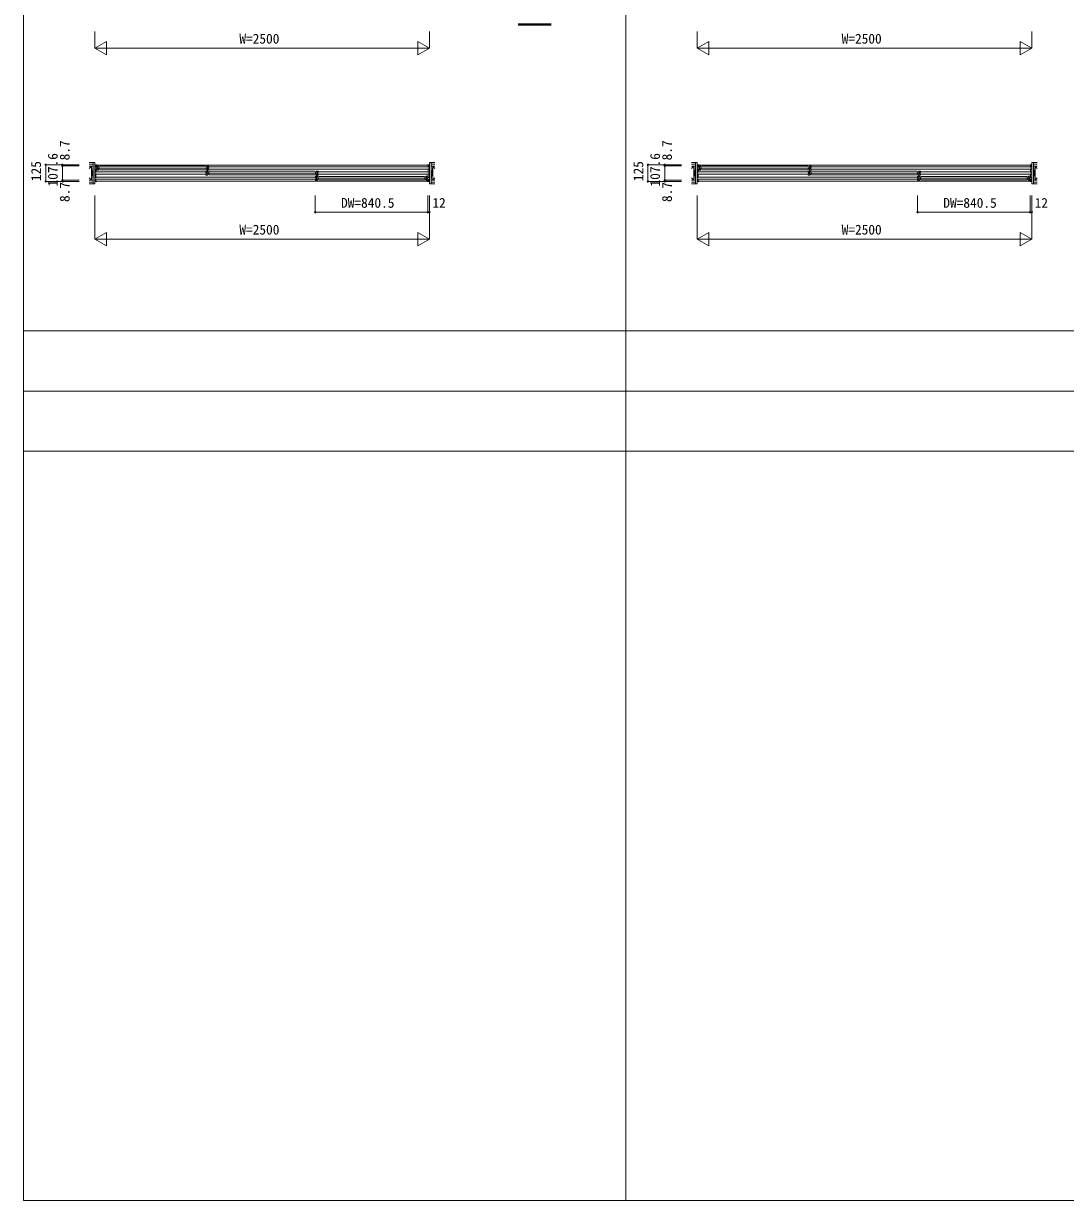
# Model space of a CAD drawing. Units: millimetres, scale not verified. Extents: x -21025 to 6475, y -14850 to 5150.
# Drawn here: x -21025 to -13240, y -14850 to -6052 of the extents above; entities that cross this region are included whole.
import ezdxf
from ezdxf.enums import TextEntityAlignment as Align

# ---------------------------------------------------------------- set-up
doc = ezdxf.new("R2010")
doc.units = ezdxf.units.MM
doc.header["$LTSCALE"] = 50
for name, color, linetype, lineweight in [('0-1_YKK_F1', 7, 'Continuous', 9), ('0-2_YKK_N1', 2, 'Continuous', 9), ('0-3_YKK_Z1', 7, 'Continuous', 9), ('0-5_YKK_B1', 4, 'Continuous', 9)]:
    doc.layers.add(name, color=color, linetype=linetype, lineweight=lineweight)
doc.styles.add('ＭＳ ゴシック', font='')
doc.styles.get('ＭＳ ゴシック').set_extended_font_data('MS Gothic')

msp = doc.modelspace()

# ---------------------------------------------------------------- linework, layer by layer
at = {"layer": '0-1_YKK_F1'}
for p, q in [((-21025, -14850), (-21025, 5150)), ((-16525, -14850), (-16525, 4650)), ((-21025, -8350), (5975, -8350)), ((-21025, -8800), (5975, -8800)), ((-21025, -9250), (5975, -9250)), ((-21025, -14850), (6475, -14850))]:
    msp.add_line(p, q, dxfattribs=at)
at = {"layer": '0-2_YKK_N1'}
for p, q in [((-17992.72, -6111.5), (-17992.72, -6236.5)), ((-13492.72, -6111.5), (-13492.72, -6236.5)), ((-20406.12, -6186.5), (-20406.12, -6286.5)), ((-17992.72, -6236.5), (-18079.32, -6186.5)), ((-18079.32, -6186.5), (-18079.32, -6286.5)), ((-17992.72, -6236.5), (-18079.32, -6286.5)), ((-15906.12, -6186.5), (-15906.12, -6286.5)), ((-13492.72, -6236.5), (-13579.32, -6286.5)), ((-20609.44, -7108), (-20859.44, -7108)), ((-20734.44, -7116.7), (-20734.44, -7224.3)), ((-16109.44, -7108), (-16359.44, -7108)), ((-16234.44, -7116.7), (-16234.44, -7224.3)), ((-20609.44, -7224.3), (-20734.44, -7224.3)), ((-20734.44, -7233), (-20734.44, -7224.3)), ((-16109.44, -7224.3), (-16234.44, -7224.3)), ((-16234.44, -7233), (-16234.44, -7224.3)), ((-18845.22, -7338.5), (-18845.22, -7463.5)), ((-14345.22, -7338.5), (-14345.22, -7463.5)), ((-18004.72, -7463.5), (-17992.72, -7463.5)), ((-13504.72, -7463.5), (-13492.72, -7463.5)), ((-20406.12, -7613.5), (-20406.12, -7713.5)), ((-18079.32, -7613.5), (-18079.32, -7713.5)), ((-15906.12, -7613.5), (-15906.12, -7713.5)), ((-13579.32, -7613.5), (-13579.32, -7713.5)), ((-17992.72, -7663.5), (-18079.32, -7713.5)), ((-13492.72, -7663.5), (-13579.32, -7713.5))]:
    msp.add_line(p, q, dxfattribs=at)
for points in [[(-20492.72, -6111.5), (-20492.72, -6236.5), (-20406.12, -6286.5)], [(-15992.72, -6111.5), (-15992.72, -6236.5), (-15906.12, -6286.5)], [(-20406.12, -6186.5), (-20492.72, -6236.5), (-17992.72, -6236.5)], [(-15906.12, -6186.5), (-15992.72, -6236.5), (-13492.72, -6236.5)], [(-13492.72, -6236.5), (-13579.32, -6186.5), (-13579.32, -6286.5)], [(-20609.44, -7233), (-20859.44, -7233), (-20859.44, -7108)], [(-20609.44, -7116.7), (-20734.44, -7116.7), (-20734.44, -7108)], [(-16109.44, -7233), (-16359.44, -7233), (-16359.44, -7108)], [(-16109.44, -7116.7), (-16234.44, -7116.7), (-16234.44, -7108)], [(-20492.72, -7338.5), (-20492.72, -7663.5), (-17992.72, -7663.5)], [(-18004.72, -7338.5), (-18004.72, -7463.5), (-18845.22, -7463.5)], [(-17992.72, -7338.5), (-17992.72, -7663.5), (-18079.32, -7613.5)], [(-15992.72, -7338.5), (-15992.72, -7663.5), (-13492.72, -7663.5)], [(-13504.72, -7338.5), (-13504.72, -7463.5), (-14345.22, -7463.5)], [(-13492.72, -7338.5), (-13492.72, -7663.5), (-13579.32, -7613.5)], [(-20406.12, -7613.5), (-20492.72, -7663.5), (-20406.12, -7713.5)], [(-15906.12, -7613.5), (-15992.72, -7663.5), (-15906.12, -7713.5)]]:
    msp.add_lwpolyline(points, dxfattribs=at)
for centre in [(-20859.44, -7108), (-20734.44, -7108), (-20734.44, -7116.7), (-16359.44, -7108), (-16234.44, -7108), (-16234.44, -7116.7), (-20859.44, -7233), (-20734.44, -7224.3), (-20734.44, -7233), (-16359.44, -7233), (-16234.44, -7224.3), (-16234.44, -7233), (-18845.22, -7463.5), (-18004.72, -7463.5), (-17992.72, -7463.5), (-14345.22, -7463.5), (-13504.72, -7463.5), (-13492.72, -7463.5)]:
    msp.add_circle(centre, 5, dxfattribs=at)
at = {"layer": '0-3_YKK_Z1'}
for p, q in [((-17328.32, -6053.5), (-17083.25, -6053.5)), ((-17328.32, -6055.5), (-17083.25, -6055.5)), ((-17328.32, -6057.5), (-17083.25, -6057.5)), ((-17328.32, -6059.5), (-17083.25, -6059.5)), ((-17328.32, -6061.5), (-17083.25, -6061.5)), ((-17083.25, -6063.5), (-17328.32, -6063.5)), ((-20534.44, -7090.5), (-20505.22, -7090.5)), ((-20517.72, -7118), (-20534.44, -7134.89)), ((-20517.72, -7118), (-20534.44, -7118)), ((-20517.72, -7118), (-20517.72, -7223)), ((-20517.72, -7118), (-20505.22, -7223)), ((-20517.72, -7118), (-20505.22, -7118)), ((-20517.72, -7223), (-20517.72, -7118)), ((-20505.22, -7118), (-20505.22, -7223)), ((-20492.72, -7090.5), (-20492.72, -7250.5)), ((-17992.72, -7090.5), (-17992.72, -7250.5)), ((-17951, -7090.5), (-17980.22, -7090.5)), ((-17980.22, -7103), (-17951, -7103)), ((-17967.72, -7118), (-17980.22, -7223)), ((-17967.72, -7118), (-17980.22, -7118)), ((-17967.72, -7118), (-17951, -7134.89)), ((-17967.72, -7118), (-17967.72, -7223)), ((-17967.72, -7118), (-17951, -7118)), ((-17967.72, -7223), (-17967.72, -7118)), ((-16034.44, -7090.5), (-16005.22, -7090.5)), ((-16017.72, -7118), (-16034.44, -7134.89)), ((-16017.72, -7118), (-16034.44, -7118)), ((-16017.72, -7118), (-16017.72, -7223)), ((-16017.72, -7118), (-16005.22, -7223)), ((-16017.72, -7118), (-16005.22, -7118)), ((-16017.72, -7223), (-16017.72, -7118)), ((-16005.22, -7118), (-16005.22, -7223)), ((-15992.72, -7090.5), (-15992.72, -7250.5)), ((-13492.72, -7090.5), (-13492.72, -7250.5)), ((-13451, -7090.5), (-13480.22, -7090.5)), ((-13480.22, -7103), (-13451, -7103)), ((-13467.72, -7118), (-13480.22, -7223)), ((-13467.72, -7118), (-13480.22, -7118)), ((-13467.72, -7118), (-13451, -7134.89)), ((-13467.72, -7118), (-13467.72, -7223)), ((-13467.72, -7118), (-13451, -7118)), ((-13467.72, -7223), (-13467.72, -7118)), ((-20517.72, -7223), (-20534.44, -7206.21)), ((-17967.72, -7223), (-17951, -7206.21)), ((-16017.72, -7223), (-16034.44, -7206.21)), ((-13467.72, -7223), (-13451, -7206.21)), ((-20517.72, -7223), (-20534.44, -7223)), ((-20505.22, -7238), (-20534.44, -7238)), ((-20505.22, -7223), (-20517.72, -7223)), ((-20505.22, -7250.5), (-20505.22, -7238)), ((-17980.22, -7250.5), (-17992.72, -7250.5)), ((-17980.22, -7223), (-17967.72, -7223)), ((-17980.22, -7250.5), (-17980.22, -7238)), ((-17980.22, -7238), (-17951, -7238)), ((-17951, -7250.5), (-17980.22, -7250.5)), ((-17967.72, -7223), (-17951, -7223)), ((-16017.72, -7223), (-16034.44, -7223)), ((-16005.22, -7238), (-16034.44, -7238)), ((-16005.22, -7223), (-16017.72, -7223)), ((-16005.22, -7250.5), (-16005.22, -7238)), ((-13480.22, -7250.5), (-13492.72, -7250.5)), ((-13480.22, -7223), (-13467.72, -7223)), ((-13480.22, -7250.5), (-13480.22, -7238)), ((-13480.22, -7238), (-13451, -7238)), ((-13451, -7250.5), (-13480.22, -7250.5)), ((-13467.72, -7223), (-13451, -7223))]:
    msp.add_line(p, q, dxfattribs=at)
for points in [[(-20505.22, -7090.5), (-20505.22, -7103), (-20534.44, -7103)], [(-20492.72, -7090.5), (-20505.22, -7090.5), (-20505.22, -7250.5)], [(-17992.72, -7090.5), (-17980.22, -7090.5), (-17980.22, -7250.5)], [(-16005.22, -7090.5), (-16005.22, -7103), (-16034.44, -7103)], [(-15992.72, -7090.5), (-16005.22, -7090.5), (-16005.22, -7250.5)], [(-13492.72, -7090.5), (-13480.22, -7090.5), (-13480.22, -7250.5)], [(-20534.44, -7250.5), (-20505.22, -7250.5), (-20492.72, -7250.5)], [(-16034.44, -7250.5), (-16005.22, -7250.5), (-15992.72, -7250.5)]]:
    msp.add_lwpolyline(points, dxfattribs=at)
at = {"layer": '0-5_YKK_B1'}
for p, q in [((-20492.72, -7108), (-20492.72, -7118)), ((-20477.72, -7108), (-20492.72, -7108)), ((-20492.72, -7118), (-20483.72, -7118)), ((-20492.72, -7124.95), (-20492.72, -7140.05)), ((-20483.72, -7124.95), (-20492.72, -7124.95)), ((-20491.42, -7110), (-20483.72, -7110)), ((-20486.12, -7128.75), (-20486.12, -7124.95)), ((-20483.72, -7109.5), (-20483.72, -7127.5)), ((-20482.72, -7110), (-18002.72, -7110)), ((-20480.72, -7117.5), (-20465.72, -7117.5)), ((-20480.72, -7127.5), (-20480.72, -7117.5)), ((-20471.22, -7117.5), (-20471.22, -7147.5)), ((-20465.72, -7117.5), (-20465.72, -7120.5)), ((-20465.72, -7120.5), (-20458.72, -7125.3)), ((-20458.72, -7125.3), (-20458.72, -7127)), ((-20455.72, -7119), (-19665.72, -7119)), ((-19640.72, -7117.5), (-19655.72, -7117.5)), ((-19650.22, -7117.5), (-19650.22, -7147.5)), ((-19640.72, -7127.5), (-19640.72, -7117.5)), ((-19640.52, -7124), (-18002.72, -7124)), ((-18007.72, -7108), (-17992.72, -7108)), ((-18001.72, -7109.5), (-18001.72, -7127.5)), ((-17994.02, -7110), (-18001.72, -7110)), ((-17992.72, -7118), (-18001.72, -7118)), ((-18001.72, -7124.95), (-17992.72, -7124.95)), ((-17999.32, -7128.75), (-17999.32, -7124.95)), ((-17992.72, -7108), (-17992.72, -7118)), ((-17992.72, -7124.95), (-17992.72, -7140.05)), ((-15992.72, -7108), (-15992.72, -7118)), ((-15977.72, -7108), (-15992.72, -7108)), ((-15992.72, -7118), (-15983.72, -7118)), ((-15992.72, -7124.95), (-15992.72, -7140.05)), ((-15983.72, -7124.95), (-15992.72, -7124.95)), ((-15991.42, -7110), (-15983.72, -7110)), ((-15986.12, -7128.75), (-15986.12, -7124.95)), ((-15983.72, -7109.5), (-15983.72, -7127.5)), ((-15982.72, -7110), (-13502.72, -7110)), ((-15980.72, -7117.5), (-15965.72, -7117.5)), ((-15980.72, -7127.5), (-15980.72, -7117.5)), ((-15971.22, -7117.5), (-15971.22, -7147.5)), ((-15965.72, -7117.5), (-15965.72, -7120.5)), ((-15965.72, -7120.5), (-15958.72, -7125.3)), ((-15958.72, -7125.3), (-15958.72, -7127)), ((-15955.72, -7119), (-15165.72, -7119)), ((-15140.72, -7117.5), (-15155.72, -7117.5)), ((-15150.22, -7117.5), (-15150.22, -7147.5)), ((-15140.72, -7127.5), (-15140.72, -7117.5)), ((-15140.52, -7124), (-13502.72, -7124)), ((-13507.72, -7108), (-13492.72, -7108)), ((-13501.72, -7109.5), (-13501.72, -7127.5)), ((-13494.02, -7110), (-13501.72, -7110)), ((-13492.72, -7118), (-13501.72, -7118)), ((-13501.72, -7124.95), (-13492.72, -7124.95)), ((-13499.32, -7128.75), (-13499.32, -7124.95)), ((-13492.72, -7108), (-13492.72, -7118)), ((-13492.72, -7124.95), (-13492.72, -7140.05)), ((-20492.72, -7140.05), (-20483.72, -7140.05)), ((-20492.72, -7162.95), (-20492.72, -7178.05)), ((-20483.72, -7162.95), (-20492.72, -7162.95)), ((-20492.72, -7178.05), (-20483.72, -7178.05)), ((-20492.72, -7200.95), (-20492.72, -7216.05)), ((-20483.72, -7200.95), (-20492.72, -7200.95)), ((-20486.12, -7136.25), (-20486.12, -7140.05)), ((-20486.12, -7166.75), (-20486.12, -7162.95)), ((-20486.12, -7174.25), (-20486.12, -7178.05)), ((-20486.12, -7204.75), (-20486.12, -7200.95)), ((-20486.12, -7212.25), (-20486.12, -7216.05)), ((-20483.72, -7137.5), (-20483.72, -7165.5)), ((-20483.72, -7175.5), (-20483.72, -7203.5)), ((-20483.72, -7213.5), (-20483.72, -7231.5)), ((-20480.72, -7126.25), (-20478.32, -7126.25)), ((-20480.72, -7147.5), (-20480.72, -7137.5)), ((-20478.32, -7138.75), (-20480.72, -7138.75)), ((-20465.72, -7147.5), (-20480.72, -7147.5)), ((-19662.92, -7162), (-20480.72, -7162)), ((-19662.92, -7179), (-20480.72, -7179)), ((-18844.92, -7200), (-20480.72, -7200)), ((-20478.32, -7126.25), (-20478.32, -7138.75)), ((-20467.72, -7132.5), (-19653.72, -7132.5)), ((-20458.72, -7139.7), (-20465.72, -7144.5)), ((-20465.72, -7144.5), (-20465.72, -7147.5)), ((-20458.72, -7138), (-20458.72, -7139.7)), ((-20455.72, -7146), (-19665.72, -7146)), ((-19662.72, -7155.5), (-19647.72, -7155.5)), ((-19662.72, -7165.5), (-19662.72, -7155.5)), ((-19662.72, -7164.25), (-19660.32, -7164.25)), ((-19662.72, -7185.5), (-19662.72, -7175.5)), ((-19660.32, -7176.75), (-19662.72, -7176.75)), ((-19647.72, -7185.5), (-19662.72, -7185.5)), ((-19660.32, -7164.25), (-19660.32, -7176.75)), ((-19655.72, -7147.5), (-19640.72, -7147.5)), ((-19653.22, -7155.5), (-19653.22, -7185.5)), ((-19649.72, -7170.5), (-18835.72, -7170.5)), ((-19647.72, -7155.5), (-19647.72, -7158.5)), ((-19647.72, -7158.5), (-19640.72, -7163.3)), ((-19640.72, -7177.7), (-19647.72, -7182.5)), ((-19647.72, -7182.5), (-19647.72, -7185.5)), ((-19640.72, -7126.25), (-19643.12, -7126.25)), ((-19643.12, -7126.25), (-19643.12, -7138.75)), ((-19643.12, -7138.75), (-19640.72, -7138.75)), ((-19640.72, -7147.5), (-19640.72, -7137.5)), ((-19640.72, -7163.3), (-19640.72, -7165)), ((-19640.72, -7176), (-19640.72, -7177.7)), ((-19640.52, -7141), (-18002.72, -7141)), ((-19637.72, -7157), (-18847.72, -7157)), ((-19637.72, -7184), (-18847.72, -7184)), ((-18844.72, -7203.5), (-18844.72, -7193.5)), ((-18844.72, -7193.5), (-18829.72, -7193.5)), ((-18844.72, -7202.25), (-18842.32, -7202.25)), ((-18844.72, -7223.5), (-18844.72, -7213.5)), ((-18842.32, -7202.25), (-18842.32, -7214.75)), ((-18822.72, -7155.5), (-18837.72, -7155.5)), ((-18837.72, -7185.5), (-18822.72, -7185.5)), ((-18835.22, -7193.5), (-18835.22, -7223.5)), ((-18832.22, -7155.5), (-18832.22, -7185.5)), ((-18017.72, -7208.5), (-18831.72, -7208.5)), ((-18822.72, -7164.25), (-18825.12, -7164.25)), ((-18825.12, -7164.25), (-18825.12, -7176.75)), ((-18825.12, -7176.75), (-18822.72, -7176.75)), ((-18822.72, -7165.5), (-18822.72, -7155.5)), ((-18822.72, -7185.5), (-18822.72, -7175.5)), ((-18822.52, -7162), (-18002.72, -7162)), ((-18822.52, -7179), (-18002.72, -7179)), ((-18029.72, -7195), (-18819.72, -7195)), ((-18019.72, -7196.5), (-18026.72, -7201.3)), ((-18026.72, -7201.3), (-18026.72, -7203)), ((-18004.72, -7193.5), (-18019.72, -7193.5)), ((-18019.72, -7193.5), (-18019.72, -7196.5)), ((-18014.22, -7193.5), (-18014.22, -7223.5)), ((-18007.12, -7202.25), (-18007.12, -7214.75)), ((-18004.72, -7202.25), (-18007.12, -7202.25)), ((-18004.72, -7203.5), (-18004.72, -7193.5)), ((-18004.72, -7223.5), (-18004.72, -7213.5)), ((-18001.72, -7137.5), (-18001.72, -7165.5)), ((-17992.72, -7140.05), (-18001.72, -7140.05)), ((-18001.72, -7162.95), (-17992.72, -7162.95)), ((-18001.72, -7175.5), (-18001.72, -7203.5)), ((-17992.72, -7178.05), (-18001.72, -7178.05)), ((-18001.72, -7200.95), (-17992.72, -7200.95)), ((-18001.72, -7213.5), (-18001.72, -7231.5)), ((-17999.32, -7136.25), (-17999.32, -7140.05)), ((-17999.32, -7166.75), (-17999.32, -7162.95)), ((-17999.32, -7174.25), (-17999.32, -7178.05)), ((-17999.32, -7204.75), (-17999.32, -7200.95)), ((-17999.32, -7212.25), (-17999.32, -7216.05)), ((-17992.72, -7162.95), (-17992.72, -7178.05)), ((-17992.72, -7200.95), (-17992.72, -7216.05)), ((-15992.72, -7140.05), (-15983.72, -7140.05)), ((-15992.72, -7162.95), (-15992.72, -7178.05)), ((-15983.72, -7162.95), (-15992.72, -7162.95)), ((-15992.72, -7178.05), (-15983.72, -7178.05)), ((-15992.72, -7200.95), (-15992.72, -7216.05)), ((-15983.72, -7200.95), (-15992.72, -7200.95)), ((-15986.12, -7136.25), (-15986.12, -7140.05)), ((-15986.12, -7166.75), (-15986.12, -7162.95)), ((-15986.12, -7174.25), (-15986.12, -7178.05)), ((-15986.12, -7204.75), (-15986.12, -7200.95)), ((-15986.12, -7212.25), (-15986.12, -7216.05)), ((-15983.72, -7137.5), (-15983.72, -7165.5)), ((-15983.72, -7175.5), (-15983.72, -7203.5)), ((-15983.72, -7213.5), (-15983.72, -7231.5)), ((-15980.72, -7126.25), (-15978.32, -7126.25)), ((-15980.72, -7147.5), (-15980.72, -7137.5)), ((-15978.32, -7138.75), (-15980.72, -7138.75)), ((-15965.72, -7147.5), (-15980.72, -7147.5)), ((-15162.92, -7162), (-15980.72, -7162)), ((-15162.92, -7179), (-15980.72, -7179)), ((-14344.92, -7200), (-15980.72, -7200)), ((-15978.32, -7126.25), (-15978.32, -7138.75)), ((-15967.72, -7132.5), (-15153.72, -7132.5)), ((-15958.72, -7139.7), (-15965.72, -7144.5)), ((-15965.72, -7144.5), (-15965.72, -7147.5)), ((-15958.72, -7138), (-15958.72, -7139.7)), ((-15955.72, -7146), (-15165.72, -7146)), ((-15162.72, -7155.5), (-15147.72, -7155.5)), ((-15162.72, -7165.5), (-15162.72, -7155.5)), ((-15162.72, -7164.25), (-15160.32, -7164.25)), ((-15162.72, -7185.5), (-15162.72, -7175.5)), ((-15160.32, -7176.75), (-15162.72, -7176.75)), ((-15147.72, -7185.5), (-15162.72, -7185.5)), ((-15160.32, -7164.25), (-15160.32, -7176.75)), ((-15155.72, -7147.5), (-15140.72, -7147.5)), ((-15153.22, -7155.5), (-15153.22, -7185.5)), ((-15149.72, -7170.5), (-14335.72, -7170.5)), ((-15147.72, -7155.5), (-15147.72, -7158.5)), ((-15147.72, -7158.5), (-15140.72, -7163.3)), ((-15140.72, -7177.7), (-15147.72, -7182.5)), ((-15147.72, -7182.5), (-15147.72, -7185.5)), ((-15140.72, -7126.25), (-15143.12, -7126.25)), ((-15143.12, -7126.25), (-15143.12, -7138.75)), ((-15143.12, -7138.75), (-15140.72, -7138.75)), ((-15140.72, -7147.5), (-15140.72, -7137.5)), ((-15140.72, -7163.3), (-15140.72, -7165)), ((-15140.72, -7176), (-15140.72, -7177.7)), ((-15140.52, -7141), (-13502.72, -7141)), ((-15137.72, -7157), (-14347.72, -7157)), ((-15137.72, -7184), (-14347.72, -7184)), ((-14344.72, -7203.5), (-14344.72, -7193.5)), ((-14344.72, -7193.5), (-14329.72, -7193.5)), ((-14344.72, -7202.25), (-14342.32, -7202.25)), ((-14344.72, -7223.5), (-14344.72, -7213.5)), ((-14342.32, -7202.25), (-14342.32, -7214.75)), ((-14322.72, -7155.5), (-14337.72, -7155.5)), ((-14337.72, -7185.5), (-14322.72, -7185.5)), ((-14335.22, -7193.5), (-14335.22, -7223.5)), ((-14332.22, -7155.5), (-14332.22, -7185.5)), ((-13517.72, -7208.5), (-14331.72, -7208.5)), ((-14322.72, -7164.25), (-14325.12, -7164.25)), ((-14325.12, -7164.25), (-14325.12, -7176.75)), ((-14325.12, -7176.75), (-14322.72, -7176.75)), ((-14322.72, -7165.5), (-14322.72, -7155.5)), ((-14322.72, -7185.5), (-14322.72, -7175.5)), ((-14322.52, -7162), (-13502.72, -7162)), ((-14322.52, -7179), (-13502.72, -7179)), ((-13529.72, -7195), (-14319.72, -7195)), ((-13519.72, -7196.5), (-13526.72, -7201.3)), ((-13526.72, -7201.3), (-13526.72, -7203)), ((-13504.72, -7193.5), (-13519.72, -7193.5)), ((-13519.72, -7193.5), (-13519.72, -7196.5)), ((-13514.22, -7193.5), (-13514.22, -7223.5)), ((-13507.12, -7202.25), (-13507.12, -7214.75)), ((-13504.72, -7202.25), (-13507.12, -7202.25)), ((-13504.72, -7203.5), (-13504.72, -7193.5)), ((-13504.72, -7223.5), (-13504.72, -7213.5)), ((-13501.72, -7137.5), (-13501.72, -7165.5)), ((-13492.72, -7140.05), (-13501.72, -7140.05)), ((-13501.72, -7162.95), (-13492.72, -7162.95)), ((-13501.72, -7175.5), (-13501.72, -7203.5)), ((-13492.72, -7178.05), (-13501.72, -7178.05)), ((-13501.72, -7200.95), (-13492.72, -7200.95)), ((-13501.72, -7213.5), (-13501.72, -7231.5)), ((-13499.32, -7136.25), (-13499.32, -7140.05)), ((-13499.32, -7166.75), (-13499.32, -7162.95)), ((-13499.32, -7174.25), (-13499.32, -7178.05)), ((-13499.32, -7204.75), (-13499.32, -7200.95)), ((-13499.32, -7212.25), (-13499.32, -7216.05)), ((-13492.72, -7162.95), (-13492.72, -7178.05)), ((-13492.72, -7200.95), (-13492.72, -7216.05)), ((-20492.72, -7216.05), (-20483.72, -7216.05)), ((-20492.72, -7223), (-20492.72, -7233)), ((-20483.72, -7223), (-20492.72, -7223)), ((-20492.72, -7233), (-20477.72, -7233)), ((-20491.62, -7231), (-20483.72, -7231)), ((-18002.72, -7231), (-20482.72, -7231)), ((-18844.92, -7217), (-20480.72, -7217)), ((-18842.32, -7214.75), (-18844.72, -7214.75)), ((-18829.72, -7223.5), (-18844.72, -7223.5)), ((-18029.72, -7222), (-18819.72, -7222)), ((-18026.72, -7214), (-18026.72, -7215.7)), ((-18026.72, -7215.7), (-18019.72, -7220.5)), ((-18019.72, -7220.5), (-18019.72, -7223.5)), ((-18019.72, -7223.5), (-18004.72, -7223.5)), ((-17992.72, -7233), (-18007.72, -7233)), ((-18007.12, -7214.75), (-18004.72, -7214.75)), ((-17992.72, -7216.05), (-18001.72, -7216.05)), ((-18001.72, -7223), (-17992.72, -7223)), ((-17993.82, -7231), (-18001.72, -7231)), ((-17992.72, -7223), (-17992.72, -7233)), ((-15992.72, -7216.05), (-15983.72, -7216.05)), ((-15992.72, -7223), (-15992.72, -7233)), ((-15983.72, -7223), (-15992.72, -7223)), ((-15992.72, -7233), (-15977.72, -7233)), ((-15991.62, -7231), (-15983.72, -7231)), ((-13502.72, -7231), (-15982.72, -7231)), ((-14344.92, -7217), (-15980.72, -7217)), ((-14342.32, -7214.75), (-14344.72, -7214.75)), ((-14329.72, -7223.5), (-14344.72, -7223.5)), ((-13529.72, -7222), (-14319.72, -7222)), ((-13526.72, -7214), (-13526.72, -7215.7)), ((-13526.72, -7215.7), (-13519.72, -7220.5)), ((-13519.72, -7220.5), (-13519.72, -7223.5)), ((-13519.72, -7223.5), (-13504.72, -7223.5)), ((-13492.72, -7233), (-13507.72, -7233)), ((-13507.12, -7214.75), (-13504.72, -7214.75)), ((-13492.72, -7216.05), (-13501.72, -7216.05)), ((-13501.72, -7223), (-13492.72, -7223)), ((-13493.82, -7231), (-13501.72, -7231)), ((-13492.72, -7223), (-13492.72, -7233))]:
    msp.add_line(p, q, dxfattribs=at)
for points in [[(-19655.72, -7117.5), (-19655.72, -7120.5), (-19662.72, -7125.3), (-19662.72, -7127)], [(-15155.72, -7117.5), (-15155.72, -7120.5), (-15162.72, -7125.3), (-15162.72, -7127)], [(-19662.72, -7138), (-19662.72, -7139.7), (-19655.72, -7144.5), (-19655.72, -7147.5)], [(-18837.72, -7155.5), (-18837.72, -7158.5), (-18844.72, -7163.3), (-18844.72, -7165)], [(-18844.72, -7176), (-18844.72, -7177.7), (-18837.72, -7182.5), (-18837.72, -7185.5)], [(-18829.72, -7193.5), (-18829.72, -7196.5), (-18822.72, -7201.3), (-18822.72, -7203)], [(-15162.72, -7138), (-15162.72, -7139.7), (-15155.72, -7144.5), (-15155.72, -7147.5)], [(-14337.72, -7155.5), (-14337.72, -7158.5), (-14344.72, -7163.3), (-14344.72, -7165)], [(-14344.72, -7176), (-14344.72, -7177.7), (-14337.72, -7182.5), (-14337.72, -7185.5)], [(-14329.72, -7193.5), (-14329.72, -7196.5), (-14322.72, -7201.3), (-14322.72, -7203)], [(-18822.72, -7214), (-18822.72, -7215.7), (-18829.72, -7220.5), (-18829.72, -7223.5)], [(-14322.72, -7214), (-14322.72, -7215.7), (-14329.72, -7220.5), (-14329.72, -7223.5)]]:
    msp.add_lwpolyline(points, dxfattribs=at)

# ---------------------------------------------------------------- texts
at = {"layer": '0-2_YKK_N1', "color": 4, "style": 'ＭＳ ゴシック'}
for s, p in [('W=2500', (-19412.6, -6224.5)), ('W=2500', (-14912.6, -6224.5)), ('DW=840.5', (-18652.84, -7451.5)), ('12', (-17970.61, -7451.5)), ('DW=840.5', (-14152.84, -7451.5)), ('12', (-13470.61, -7451.5)), ('W=2500', (-19412.6, -7651.5)), ('W=2500', (-14912.6, -7651.5))]:
    msp.add_text(s, height=73.31, dxfattribs=at).set_placement(p, align=Align.BOTTOM_LEFT)
for s, p in [('8.7', (-20658.99, -7075.52)), ('8.7', (-16158.99, -7075.52)), ('107.6', (-20747.95, -7270.38)), ('107.6', (-16247.95, -7270.38)), ('125', (-20872.95, -7230.4)), ('125', (-16372.95, -7230.4)), ('8.7', (-20658.99, -7386.68)), ('8.7', (-16158.99, -7386.68))]:
    msp.add_text(s, height=73.31, rotation=90, dxfattribs=at).set_placement(p, align=Align.BOTTOM_LEFT)

doc.saveas('drawing.dxf')
